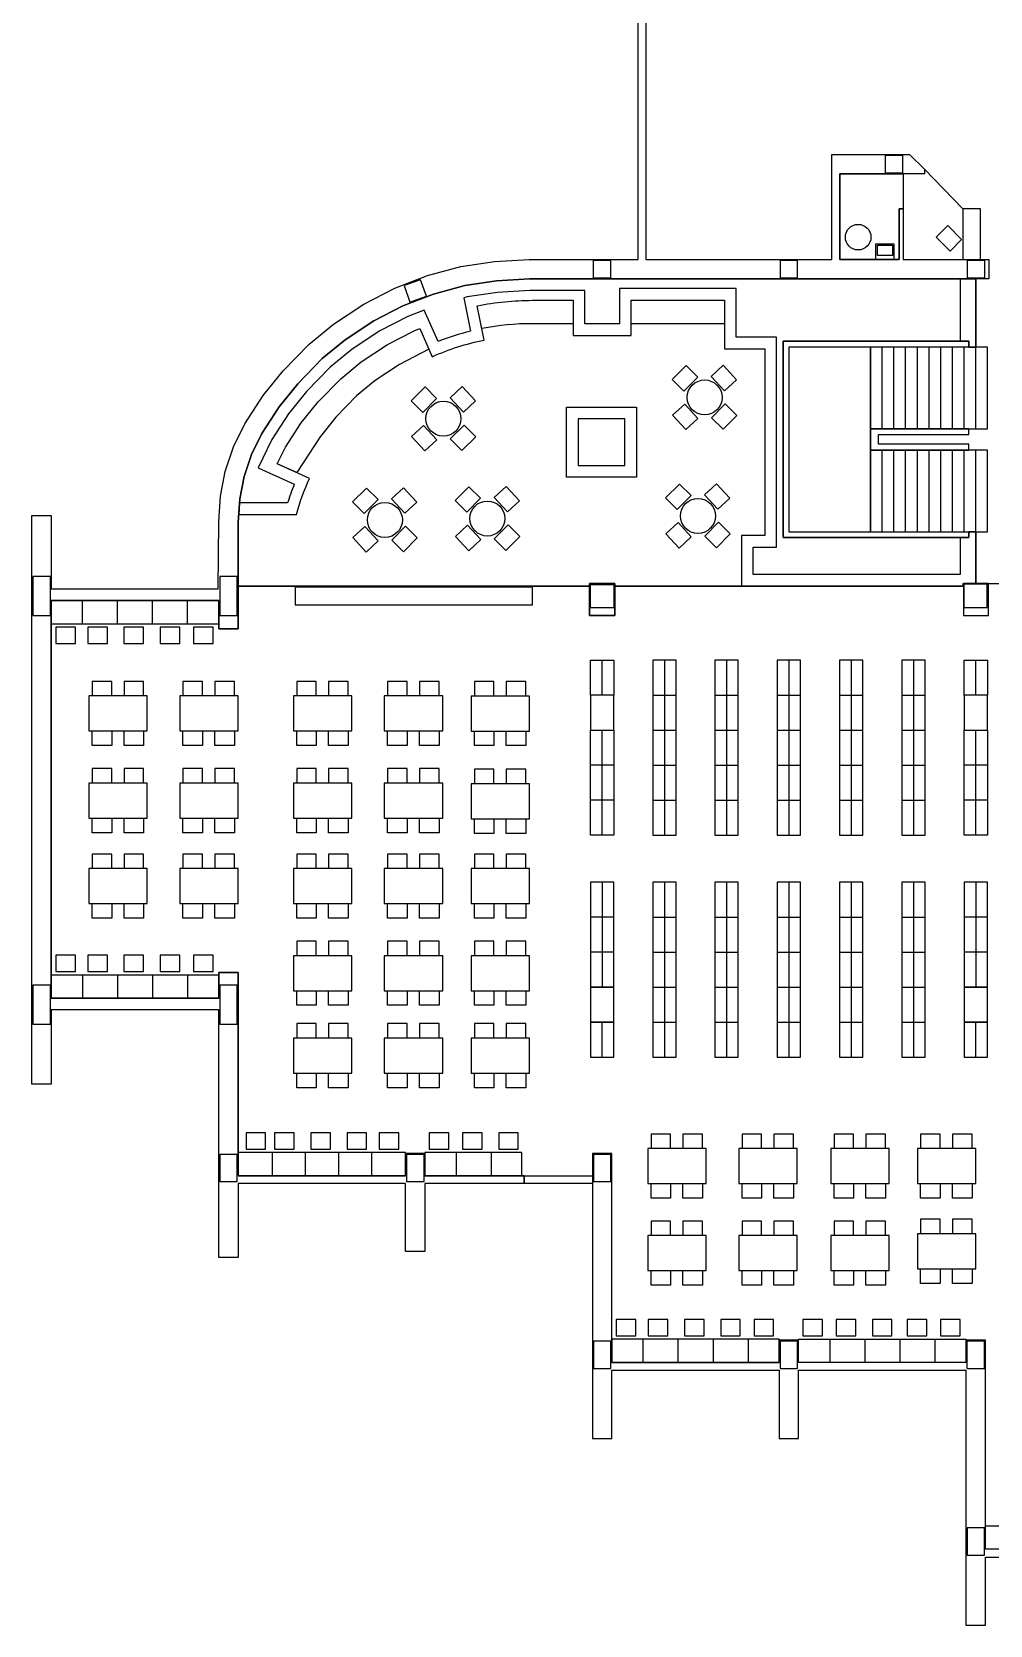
# Model space of a CAD drawing. Header units: centimetres. Extents: x 436 to 7222, y 856 to 7917.
# Drawn here: x 436 to 2898, y 856 to 4951 of the extents above; entities that cross this region are included whole.
import ezdxf

# ---------------------------------------------------------------- set-up
doc = ezdxf.new("R2010")
doc.units = ezdxf.units.CM
doc.header["$MEASUREMENT"] = 0
for name, color, linetype in [('Chair', 142, 'Continuous'), ('Entrance', 2, 'Continuous'), ('Furniture', 2, 'Continuous'), ('Library', 1, 'Continuous'), ('Meeting rooms', 1, 'Continuous'), ('Offices', 1, 'Continuous'), ('Stairs', 2, 'Continuous'), ('Toilets', 40, 'Continuous'), ('Walls', 6, 'Continuous')]:
    doc.layers.add(name, color=color, linetype=linetype)

msp = doc.modelspace()

# ---------------------------------------------------------------- linework, layer by layer
at = {"layer": 'Chair'}
for points in [[(2759.7, 4423.2), (2795.3, 4387.6), (2825.1, 4417.5), (2789.5, 4453.1)], [(2117.3, 4092.9), (2081.6, 4057.3), (2111.5, 4027.4), (2147.1, 4063.1)], [(2246.9, 4056.8), (2212.6, 4093.8), (2181.7, 4065.1), (2215.9, 4028.2)], [(1446.4, 4038.2), (1410.8, 4002.6), (1440.6, 3972.7), (1476.2, 4008.4)], [(1576, 4002.1), (1541.7, 4039.1), (1510.8, 4010.4), (1545, 3973.5)], [(2082.6, 3965.3), (2116.8, 3928.4), (2147.7, 3957.1), (2113.5, 3994)], [(2212.2, 3929.3), (2247.8, 3964.9), (2217.9, 3994.7), (2182.3, 3959.1)], [(1411.7, 3910.6), (1445.9, 3873.7), (1476.8, 3902.4), (1442.6, 3939.3)], [(1541.3, 3874.6), (1576.9, 3910.2), (1547.1, 3940), (1511.4, 3904.4)], [(1295.8, 3778.3), (1260.2, 3742.7), (1290, 3712.9), (1325.6, 3748.5)], [(1425.4, 3742.3), (1391.1, 3779.2), (1360.2, 3750.6), (1394.4, 3713.6)], [(1559.3, 3781.8), (1523.7, 3746.2), (1553.6, 3716.3), (1589.2, 3751.9)], [(1688.9, 3745.7), (1654.7, 3782.7), (1623.8, 3754), (1658, 3717.1)], [(2100.1, 3788.6), (2064.5, 3753), (2094.4, 3723.2), (2130, 3758.8)], [(2229.7, 3752.6), (2195.5, 3789.5), (2164.6, 3760.8), (2198.8, 3723.9)], [(2065.4, 3661), (2099.7, 3624.1), (2130.6, 3652.8), (2096.4, 3689.7)], [(2195, 3625), (2230.6, 3660.6), (2200.8, 3690.4), (2165.2, 3654.8)], [(1261.1, 3650.8), (1295.3, 3613.8), (1326.2, 3642.5), (1292, 3679.4)], [(1390.7, 3614.7), (1426.3, 3650.3), (1396.4, 3680.2), (1360.8, 3644.6)], [(1524.6, 3654.2), (1558.9, 3617.3), (1589.8, 3645.9), (1555.6, 3682.9)], [(1654.2, 3618.2), (1689.8, 3653.8), (1660, 3683.6), (1624.4, 3648)], [(497.8, 3378.4), (548.2, 3378.4), (548.2, 3420.6), (497.8, 3420.6)], [(580.1, 3378.4), (630.4, 3378.4), (630.4, 3420.6), (580.1, 3420.6)], [(673, 3378.4), (723.4, 3378.4), (723.4, 3420.6), (673, 3420.6)], [(766, 3378.4), (816.3, 3378.4), (816.3, 3420.6), (766, 3420.6)], [(851.8, 3378.4), (902.1, 3378.4), (902.1, 3420.6), (851.8, 3420.6)], [(548.2, 2577.9), (497.8, 2577.9), (497.8, 2535.7), (548.2, 2535.7)], [(630.4, 2577.9), (580.1, 2577.9), (580.1, 2535.7), (630.4, 2535.7)], [(723.4, 2577.9), (673, 2577.9), (673, 2535.7), (723.4, 2535.7)], [(816.3, 2577.9), (766, 2577.9), (766, 2535.7), (816.3, 2535.7)], [(902.1, 2577.9), (851.8, 2577.9), (851.8, 2535.7), (902.1, 2535.7)], [(1036.8, 2121.2), (986.5, 2121.2), (986.5, 2079.1), (1036.8, 2079.1)], [(1110.4, 2121.2), (1060.1, 2121.2), (1060.1, 2079.1), (1110.4, 2079.1)], [(1203.4, 2121.2), (1153, 2121.2), (1153, 2079.1), (1203.4, 2079.1)], [(1296.3, 2121.2), (1246, 2121.2), (1246, 2079.1), (1296.3, 2079.1)], [(1379.3, 2121.2), (1328.9, 2121.2), (1328.9, 2079.1), (1379.3, 2079.1)], [(1507.3, 2121.2), (1456.9, 2121.2), (1456.9, 2079.1), (1507.3, 2079.1)], [(1593.1, 2121.2), (1542.7, 2121.2), (1542.7, 2079.1), (1593.1, 2079.1)], [(1686, 2121.2), (1635.7, 2121.2), (1635.7, 2079.1), (1686, 2079.1)], [(1988.2, 1641.2), (1937.8, 1641.2), (1937.8, 1599.1), (1988.2, 1599.1)], [(2070.4, 1641.2), (2020.1, 1641.2), (2020.1, 1599.1), (2070.4, 1599.1)], [(2163.4, 1641.2), (2113, 1641.2), (2113, 1599.1), (2163.4, 1599.1)], [(2256.3, 1641.2), (2206, 1641.2), (2206, 1599.1), (2256.3, 1599.1)], [(2342.1, 1641.2), (2291.8, 1641.2), (2291.8, 1599.1), (2342.1, 1599.1)], [(2467.3, 1641.2), (2416.9, 1641.2), (2416.9, 1599.1), (2467.3, 1599.1)], [(2553.1, 1641.2), (2502.7, 1641.2), (2502.7, 1599.1), (2553.1, 1599.1)], [(2646, 1641.2), (2595.7, 1641.2), (2595.7, 1599.1), (2646, 1599.1)], [(2735.4, 1641.2), (2685.1, 1641.2), (2685.1, 1599.1), (2735.4, 1599.1)], [(2821.2, 1641.2), (2770.9, 1641.2), (2770.9, 1599.1), (2821.2, 1599.1)]]:
    msp.add_lwpolyline(points, close=True, dxfattribs=at)
for points in [[(641.5, 3243.9), (641.5, 3281.4), (591.1, 3281.4), (591.1, 3243.9)], [(723.5, 3243.9), (723.5, 3281.4), (673.1, 3281.4), (673.1, 3243.9)], [(874.9, 3243.9), (874.9, 3281.4), (824.5, 3281.4), (824.5, 3243.9)], [(956.8, 3243.9), (956.8, 3281.4), (906.5, 3281.4), (906.5, 3243.9)], [(1167, 3243.9), (1167, 3281.4), (1116.7, 3281.4), (1116.7, 3243.9)], [(1249, 3243.9), (1249, 3281.4), (1198.6, 3281.4), (1198.6, 3243.9)], [(1400.4, 3243.9), (1400.4, 3281.4), (1350, 3281.4), (1350, 3243.9)], [(1482.4, 3243.9), (1482.4, 3281.4), (1432, 3281.4), (1432, 3243.9)], [(1623.6, 3243.8), (1623.6, 3281.3), (1573.3, 3281.3), (1573.3, 3243.8)], [(1705.6, 3243.8), (1705.6, 3281.3), (1655.2, 3281.3), (1655.2, 3243.8)], [(641.5, 3153.9), (641.5, 3116.4), (591.1, 3116.4), (591.1, 3153.9)], [(723.5, 3153.9), (723.5, 3116.4), (673.1, 3116.4), (673.1, 3153.9)], [(874.9, 3153.9), (874.9, 3116.4), (824.5, 3116.4), (824.5, 3153.9)], [(956.8, 3153.9), (956.8, 3116.4), (906.5, 3116.4), (906.5, 3153.9)], [(1167, 3153.9), (1167, 3116.4), (1116.7, 3116.4), (1116.7, 3153.9)], [(1249, 3153.9), (1249, 3116.4), (1198.6, 3116.4), (1198.6, 3153.9)], [(1400.4, 3153.9), (1400.4, 3116.4), (1350, 3116.4), (1350, 3153.9)], [(1482.4, 3153.9), (1482.4, 3116.4), (1432, 3116.4), (1432, 3153.9)], [(1623.6, 3153.8), (1623.6, 3116.3), (1573.3, 3116.3), (1573.3, 3153.8)], [(1705.6, 3153.8), (1705.6, 3116.3), (1655.2, 3116.3), (1655.2, 3153.8)], [(641.5, 3020), (641.5, 3057.5), (591.1, 3057.5), (591.1, 3020)], [(723.5, 3020), (723.5, 3057.5), (673.1, 3057.5), (673.1, 3020)], [(874.9, 3020), (874.9, 3057.5), (824.5, 3057.5), (824.5, 3020)], [(956.8, 3020), (956.8, 3057.5), (906.5, 3057.5), (906.5, 3020)], [(1167, 3020), (1167, 3057.5), (1116.7, 3057.5), (1116.7, 3020)], [(1249, 3020), (1249, 3057.5), (1198.6, 3057.5), (1198.6, 3020)], [(1400.4, 3020), (1400.4, 3057.5), (1350, 3057.5), (1350, 3020)], [(1482.4, 3020), (1482.4, 3057.5), (1432, 3057.5), (1432, 3020)], [(1623.6, 3018.3), (1623.6, 3055.8), (1573.3, 3055.8), (1573.3, 3018.3)], [(1705.6, 3018.3), (1705.6, 3055.8), (1655.2, 3055.8), (1655.2, 3018.3)], [(641.5, 2930), (641.5, 2892.5), (591.1, 2892.5), (591.1, 2930)], [(723.5, 2930), (723.5, 2892.5), (673.1, 2892.5), (673.1, 2930)], [(874.9, 2930), (874.9, 2892.5), (824.5, 2892.5), (824.5, 2930)], [(956.8, 2930), (956.8, 2892.5), (906.5, 2892.5), (906.5, 2930)], [(1167, 2930), (1167, 2892.5), (1116.7, 2892.5), (1116.7, 2930)], [(1249, 2930), (1249, 2892.5), (1198.6, 2892.5), (1198.6, 2930)], [(1400.4, 2930), (1400.4, 2892.5), (1350, 2892.5), (1350, 2930)], [(1482.4, 2930), (1482.4, 2892.5), (1432, 2892.5), (1432, 2930)], [(1623.6, 2928.3), (1623.6, 2890.8), (1573.3, 2890.8), (1573.3, 2928.3)], [(1705.6, 2928.3), (1705.6, 2890.8), (1655.2, 2890.8), (1655.2, 2928.3)], [(641.5, 2800.1), (641.5, 2837.6), (591.1, 2837.6), (591.1, 2800.1)], [(723.5, 2800.1), (723.5, 2837.6), (673.1, 2837.6), (673.1, 2800.1)], [(874.9, 2800.1), (874.9, 2837.6), (824.5, 2837.6), (824.5, 2800.1)], [(956.8, 2800.1), (956.8, 2837.6), (906.5, 2837.6), (906.5, 2800.1)], [(1167, 2800.1), (1167, 2837.6), (1116.7, 2837.6), (1116.7, 2800.1)], [(1249, 2800.1), (1249, 2837.6), (1198.6, 2837.6), (1198.6, 2800.1)], [(1400.4, 2800.1), (1400.4, 2837.6), (1350, 2837.6), (1350, 2800.1)], [(1482.4, 2800.1), (1482.4, 2837.6), (1432, 2837.6), (1432, 2800.1)], [(1623.6, 2800.1), (1623.6, 2837.6), (1573.3, 2837.6), (1573.3, 2800.1)], [(1705.6, 2800.1), (1705.6, 2837.6), (1655.2, 2837.6), (1655.2, 2800.1)], [(641.5, 2710.1), (641.5, 2672.6), (591.1, 2672.6), (591.1, 2710.1)], [(723.5, 2710.1), (723.5, 2672.6), (673.1, 2672.6), (673.1, 2710.1)], [(874.9, 2710.1), (874.9, 2672.6), (824.5, 2672.6), (824.5, 2710.1)], [(956.8, 2710.1), (956.8, 2672.6), (906.5, 2672.6), (906.5, 2710.1)], [(1167, 2710.1), (1167, 2672.6), (1116.7, 2672.6), (1116.7, 2710.1)], [(1249, 2710.1), (1249, 2672.6), (1198.6, 2672.6), (1198.6, 2710.1)], [(1400.4, 2710.1), (1400.4, 2672.6), (1350, 2672.6), (1350, 2710.1)], [(1482.4, 2710.1), (1482.4, 2672.6), (1432, 2672.6), (1432, 2710.1)], [(1623.6, 2710.1), (1623.6, 2672.6), (1573.3, 2672.6), (1573.3, 2710.1)], [(1705.6, 2710.1), (1705.6, 2672.6), (1655.2, 2672.6), (1655.2, 2710.1)], [(1167, 2576.3), (1167, 2613.8), (1116.7, 2613.8), (1116.7, 2576.3)], [(1249, 2576.3), (1249, 2613.8), (1198.6, 2613.8), (1198.6, 2576.3)], [(1400.4, 2576.3), (1400.4, 2613.8), (1350, 2613.8), (1350, 2576.3)], [(1482.4, 2576.3), (1482.4, 2613.8), (1432, 2613.8), (1432, 2576.3)], [(1623.6, 2576.3), (1623.6, 2613.8), (1573.3, 2613.8), (1573.3, 2576.3)], [(1705.6, 2576.3), (1705.6, 2613.8), (1655.2, 2613.8), (1655.2, 2576.3)], [(1167, 2486.3), (1167, 2448.8), (1116.7, 2448.8), (1116.7, 2486.3)], [(1249, 2486.3), (1249, 2448.8), (1198.6, 2448.8), (1198.6, 2486.3)], [(1400.4, 2486.3), (1400.4, 2448.8), (1350, 2448.8), (1350, 2486.3)], [(1482.4, 2486.3), (1482.4, 2448.8), (1432, 2448.8), (1432, 2486.3)], [(1623.6, 2486.3), (1623.6, 2448.8), (1573.3, 2448.8), (1573.3, 2486.3)], [(1705.6, 2486.3), (1705.6, 2448.8), (1655.2, 2448.8), (1655.2, 2486.3)], [(1167, 2364.6), (1167, 2402.1), (1116.7, 2402.1), (1116.7, 2364.6)], [(1249, 2364.6), (1249, 2402.1), (1198.6, 2402.1), (1198.6, 2364.6)], [(1400.4, 2364.6), (1400.4, 2402.1), (1350, 2402.1), (1350, 2364.6)], [(1482.4, 2364.6), (1482.4, 2402.1), (1432, 2402.1), (1432, 2364.6)], [(1623.6, 2364.6), (1623.6, 2402.1), (1573.3, 2402.1), (1573.3, 2364.6)], [(1705.6, 2364.6), (1705.6, 2402.1), (1655.2, 2402.1), (1655.2, 2364.6)], [(1167, 2274.6), (1167, 2237.1), (1116.7, 2237.1), (1116.7, 2274.6)], [(1249, 2274.6), (1249, 2237.1), (1198.6, 2237.1), (1198.6, 2274.6)], [(1400.4, 2274.6), (1400.4, 2237.1), (1350, 2237.1), (1350, 2274.6)], [(1482.4, 2274.6), (1482.4, 2237.1), (1432, 2237.1), (1432, 2274.6)], [(1623.6, 2274.6), (1623.6, 2237.1), (1573.3, 2237.1), (1573.3, 2274.6)], [(1705.6, 2274.6), (1705.6, 2237.1), (1655.2, 2237.1), (1655.2, 2274.6)], [(2077.4, 2080.4), (2077.4, 2117.9), (2027.1, 2117.9), (2027.1, 2080.4)], [(2159.4, 2080.4), (2159.4, 2117.9), (2109.1, 2117.9), (2109.1, 2080.4)], [(2311.3, 2080.4), (2311.3, 2117.9), (2260.9, 2117.9), (2260.9, 2080.4)], [(2393.2, 2080.4), (2393.2, 2117.9), (2342.9, 2117.9), (2342.9, 2080.4)], [(2547.7, 2080.4), (2547.7, 2117.9), (2497.3, 2117.9), (2497.3, 2080.4)], [(2629.6, 2080.4), (2629.6, 2117.9), (2579.3, 2117.9), (2579.3, 2080.4)], [(2769.9, 2080.4), (2769.9, 2117.9), (2719.5, 2117.9), (2719.5, 2080.4)], [(2851.8, 2080.4), (2851.8, 2117.9), (2801.5, 2117.9), (2801.5, 2080.4)], [(2077.4, 1990.4), (2077.4, 1952.9), (2027.1, 1952.9), (2027.1, 1990.4)], [(2159.4, 1990.4), (2159.4, 1952.9), (2109.1, 1952.9), (2109.1, 1990.4)], [(2311.3, 1990.4), (2311.3, 1952.9), (2260.9, 1952.9), (2260.9, 1990.4)], [(2393.2, 1990.4), (2393.2, 1952.9), (2342.9, 1952.9), (2342.9, 1990.4)], [(2547.7, 1990.4), (2547.7, 1952.9), (2497.3, 1952.9), (2497.3, 1990.4)], [(2629.6, 1990.4), (2629.6, 1952.9), (2579.3, 1952.9), (2579.3, 1990.4)], [(2769.9, 1990.4), (2769.9, 1952.9), (2719.5, 1952.9), (2719.5, 1990.4)], [(2851.8, 1990.4), (2851.8, 1952.9), (2801.5, 1952.9), (2801.5, 1990.4)], [(2077.4, 1856.8), (2077.4, 1894.3), (2027.1, 1894.3), (2027.1, 1856.8)], [(2159.4, 1856.8), (2159.4, 1894.3), (2109.1, 1894.3), (2109.1, 1856.8)], [(2311.3, 1856.8), (2311.3, 1894.3), (2260.9, 1894.3), (2260.9, 1856.8)], [(2393.2, 1856.8), (2393.2, 1894.3), (2342.9, 1894.3), (2342.9, 1856.8)], [(2547.7, 1856.8), (2547.7, 1894.3), (2497.3, 1894.3), (2497.3, 1856.8)], [(2629.6, 1856.8), (2629.6, 1894.3), (2579.3, 1894.3), (2579.3, 1856.8)], [(2769.9, 1861.5), (2769.9, 1899), (2719.5, 1899), (2719.5, 1861.5)], [(2851.8, 1861.5), (2851.8, 1899), (2801.5, 1899), (2801.5, 1861.5)], [(2077.4, 1766.8), (2077.4, 1729.3), (2027.1, 1729.3), (2027.1, 1766.8)], [(2159.4, 1766.8), (2159.4, 1729.3), (2109.1, 1729.3), (2109.1, 1766.8)], [(2311.3, 1766.8), (2311.3, 1729.3), (2260.9, 1729.3), (2260.9, 1766.8)], [(2393.2, 1766.8), (2393.2, 1729.3), (2342.9, 1729.3), (2342.9, 1766.8)], [(2547.7, 1766.8), (2547.7, 1729.3), (2497.3, 1729.3), (2497.3, 1766.8)], [(2629.6, 1766.8), (2629.6, 1729.3), (2579.3, 1729.3), (2579.3, 1766.8)], [(2769.9, 1771.5), (2769.9, 1734), (2719.5, 1734), (2719.5, 1771.5)], [(2851.8, 1771.5), (2851.8, 1734), (2801.5, 1734), (2801.5, 1771.5)]]:
    msp.add_lwpolyline(points, dxfattribs=at)
at = {"layer": 'Entrance'}
msp.add_lwpolyline([(1701, 2010.7), (1876.3, 2010.7), (1876.3, 1990.7), (1701, 1990.7)], close=True, dxfattribs=at)
at = {"layer": 'Furniture'}
for p, q in [((566.3, 3429), (566.3, 3489)), ((656.3, 3429), (656.3, 3489)), ((746.3, 3429), (746.3, 3489)), ((836.3, 3429), (836.3, 3489)), ((1901.3, 3245.7), (1901.3, 3335.7)), ((2061.3, 3335.7), (2061.3, 2885.7)), ((2221.3, 3335.7), (2221.3, 2885.7)), ((2381.3, 3335.7), (2381.3, 2885.7)), ((2541.3, 3335.7), (2541.3, 2885.7)), ((2701.3, 3335.7), (2701.3, 2885.7)), ((2861.3, 3245.7), (2861.3, 3335.7)), ((2031.3, 3245.7), (2091.3, 3245.7)), ((2191.3, 3245.7), (2251.3, 3245.7)), ((2351.3, 3245.7), (2411.3, 3245.7)), ((2511.3, 3245.7), (2571.3, 3245.7)), ((2671.3, 3245.7), (2731.3, 3245.7)), ((1901.3, 2885.7), (1901.3, 3155.7)), ((2031.3, 3155.7), (2091.3, 3155.7)), ((2191.3, 3155.7), (2251.3, 3155.7)), ((2351.3, 3155.7), (2411.3, 3155.7)), ((2511.3, 3155.7), (2571.3, 3155.7)), ((2671.3, 3155.7), (2731.3, 3155.7)), ((2861.3, 2885.7), (2861.3, 3155.7)), ((1931.3, 3065.7), (1871.3, 3065.7)), ((2031.3, 3065.7), (2091.3, 3065.7)), ((2191.3, 3065.7), (2251.3, 3065.7)), ((2351.3, 3065.7), (2411.3, 3065.7)), ((2511.3, 3065.7), (2571.3, 3065.7)), ((2671.3, 3065.7), (2731.3, 3065.7)), ((2891.3, 3065.7), (2831.3, 3065.7)), ((1931.3, 2975.7), (1871.3, 2975.7)), ((2031.3, 2975.7), (2091.3, 2975.7)), ((2191.3, 2975.7), (2251.3, 2975.7)), ((2351.3, 2975.7), (2411.3, 2975.7)), ((2511.3, 2975.7), (2571.3, 2975.7)), ((2671.3, 2975.7), (2731.3, 2975.7)), ((2891.3, 2975.7), (2831.3, 2975.7)), ((1901.3, 2765.7), (1901.3, 2495.7)), ((2061.3, 2765.7), (2061.3, 2315.7)), ((2221.3, 2765.7), (2221.3, 2315.7)), ((2381.3, 2765.7), (2381.3, 2315.7)), ((2541.3, 2765.7), (2541.3, 2315.7)), ((2701.3, 2765.7), (2701.3, 2315.7)), ((2861.3, 2765.7), (2861.3, 2495.7)), ((1931.3, 2675.7), (1871.3, 2675.7)), ((2031.3, 2675.7), (2091.3, 2675.7)), ((2191.3, 2675.7), (2251.3, 2675.7)), ((2351.3, 2675.7), (2411.3, 2675.7)), ((2511.3, 2675.7), (2571.3, 2675.7)), ((2671.3, 2675.7), (2731.3, 2675.7)), ((2891.3, 2675.7), (2831.3, 2675.7)), ((1931.3, 2585.7), (1871.3, 2585.7)), ((2031.3, 2585.7), (2091.3, 2585.7)), ((2191.3, 2585.7), (2251.3, 2585.7)), ((2351.3, 2585.7), (2411.3, 2585.7)), ((2511.3, 2585.7), (2571.3, 2585.7)), ((2671.3, 2585.7), (2731.3, 2585.7)), ((2891.3, 2585.7), (2831.3, 2585.7)), ((566.3, 2527.3), (566.3, 2467.3)), ((656.3, 2527.3), (656.3, 2467.3)), ((746.3, 2527.3), (746.3, 2467.3)), ((836.3, 2527.3), (836.3, 2467.3)), ((2031.3, 2495.7), (2091.3, 2495.7)), ((2191.3, 2495.7), (2251.3, 2495.7)), ((2351.3, 2495.7), (2411.3, 2495.7)), ((2511.3, 2495.7), (2571.3, 2495.7)), ((2671.3, 2495.7), (2731.3, 2495.7)), ((1901.3, 2315.7), (1901.3, 2405.7)), ((2031.3, 2405.7), (2091.3, 2405.7)), ((2191.3, 2405.7), (2251.3, 2405.7)), ((2351.3, 2405.7), (2411.3, 2405.7)), ((2511.3, 2405.7), (2571.3, 2405.7)), ((2671.3, 2405.7), (2731.3, 2405.7)), ((2861.3, 2315.7), (2861.3, 2405.7)), ((1053.8, 2070.7), (1053.8, 2010.7)), ((1138.8, 2070.7), (1138.8, 2010.7)), ((1223.8, 2070.7), (1223.8, 2010.7)), ((1308.8, 2070.7), (1308.8, 2010.7)), ((1526.3, 2070.7), (1526.3, 2010.7)), ((1616.3, 2070.7), (1616.3, 2010.7)), ((2006.3, 1590.7), (2006.3, 1530.7)), ((2096.3, 1590.7), (2096.3, 1530.7)), ((2186.3, 1590.7), (2186.3, 1530.7)), ((2276.3, 1590.7), (2276.3, 1530.7)), ((2486.3, 1590.7), (2486.3, 1530.7)), ((2576.3, 1590.7), (2576.3, 1530.7)), ((2666.3, 1590.7), (2666.3, 1530.7)), ((2756.3, 1590.7), (2756.3, 1530.7))]:
    msp.add_line(p, q, dxfattribs=at)
for points in [[(2828.6, 4365.8), (2873.6, 4365.8), (2873.6, 4495.8), (2828.6, 4495.8)], [(2216.1, 4200.8), (1976.1, 4200.8), (1976.1, 4260.8), (2216.1, 4260.8)], [(1217, 3960.1), (1176.7, 3910.3), (1116.7, 3818), (1066.9, 3840.7), (1087.9, 3883.8), (1128.1, 3945.7), (1172.1, 4000), (1229.9, 4059.4), (1282.7, 4102.8), (1350.4, 4147.5), (1418.3, 4182.8), (1432.7, 4188.3), (1456.5, 4135.1), (1380.8, 4095.7), (1318.4, 4054.4), (1270.6, 4015.2)], [(1989.9, 3806), (1809.9, 3806), (1809.9, 3986), (1989.9, 3986)], [(1839.9, 3956), (1839.9, 3836), (1959.9, 3836), (1959.9, 3956)], [(1113.2, 3478.3), (1722.7, 3478.3), (1722.7, 3523.3), (1113.2, 3523.3)], [(486.3, 3429), (916.3, 3429), (916.3, 3489), (486.3, 3489)], [(1871.3, 3335.7), (1931.3, 3335.7), (1931.3, 3245.7), (1871.3, 3245.7)], [(2031.3, 2885.7), (2091.3, 2885.7), (2091.3, 3335.7), (2031.3, 3335.7)], [(2191.3, 2885.7), (2251.3, 2885.7), (2251.3, 3335.7), (2191.3, 3335.7)], [(2351.3, 2885.7), (2411.3, 2885.7), (2411.3, 3335.7), (2351.3, 3335.7)], [(2511.3, 2885.7), (2571.3, 2885.7), (2571.3, 3335.7), (2511.3, 3335.7)], [(2671.3, 2885.7), (2731.3, 2885.7), (2731.3, 3335.7), (2671.3, 3335.7)], [(2831.3, 3335.7), (2891.3, 3335.7), (2891.3, 3245.7), (2831.3, 3245.7)], [(582.9, 3153.9), (732.9, 3153.9), (732.9, 3243.9), (582.9, 3243.9)], [(816.3, 3153.9), (966.3, 3153.9), (966.3, 3243.9), (816.3, 3243.9)], [(1108.5, 3153.9), (1258.5, 3153.9), (1258.5, 3243.9), (1108.5, 3243.9)], [(1341.8, 3153.9), (1491.8, 3153.9), (1491.8, 3243.9), (1341.8, 3243.9)], [(1565.1, 3153.8), (1715.1, 3153.8), (1715.1, 3243.8), (1565.1, 3243.8)], [(1871.3, 3155.7), (1931.3, 3155.7), (1931.3, 2885.7), (1871.3, 2885.7)], [(2831.3, 3155.7), (2891.3, 3155.7), (2891.3, 2885.7), (2831.3, 2885.7)], [(582.9, 2930), (732.9, 2930), (732.9, 3020), (582.9, 3020)], [(816.3, 2930), (966.3, 2930), (966.3, 3020), (816.3, 3020)], [(1108.5, 2930), (1258.5, 2930), (1258.5, 3020), (1108.5, 3020)], [(1341.8, 2930), (1491.8, 2930), (1491.8, 3020), (1341.8, 3020)], [(1565.1, 2928.3), (1715.1, 2928.3), (1715.1, 3018.3), (1565.1, 3018.3)], [(582.9, 2710.1), (732.9, 2710.1), (732.9, 2800.1), (582.9, 2800.1)], [(816.3, 2710.1), (966.3, 2710.1), (966.3, 2800.1), (816.3, 2800.1)], [(1108.5, 2710.1), (1258.5, 2710.1), (1258.5, 2800.1), (1108.5, 2800.1)], [(1341.8, 2710.1), (1491.8, 2710.1), (1491.8, 2800.1), (1341.8, 2800.1)], [(1565.1, 2710.1), (1715.1, 2710.1), (1715.1, 2800.1), (1565.1, 2800.1)], [(1871.3, 2495.7), (1931.3, 2495.7), (1931.3, 2765.7), (1871.3, 2765.7)], [(2031.3, 2315.7), (2091.3, 2315.7), (2091.3, 2765.7), (2031.3, 2765.7)], [(2191.3, 2315.7), (2251.3, 2315.7), (2251.3, 2765.7), (2191.3, 2765.7)], [(2351.3, 2315.7), (2411.3, 2315.7), (2411.3, 2765.7), (2351.3, 2765.7)], [(2511.3, 2315.7), (2571.3, 2315.7), (2571.3, 2765.7), (2511.3, 2765.7)], [(2671.3, 2315.7), (2731.3, 2315.7), (2731.3, 2765.7), (2671.3, 2765.7)], [(2831.3, 2495.7), (2891.3, 2495.7), (2891.3, 2765.7), (2831.3, 2765.7)], [(1108.5, 2486.3), (1258.5, 2486.3), (1258.5, 2576.3), (1108.5, 2576.3)], [(1341.8, 2486.3), (1491.8, 2486.3), (1491.8, 2576.3), (1341.8, 2576.3)], [(1565.1, 2486.3), (1715.1, 2486.3), (1715.1, 2576.3), (1565.1, 2576.3)], [(486.3, 2527.3), (916.3, 2527.3), (916.3, 2467.3), (486.3, 2467.3)], [(1871.3, 2315.7), (1931.3, 2315.7), (1931.3, 2405.7), (1871.3, 2405.7)], [(2831.3, 2315.7), (2891.3, 2315.7), (2891.3, 2405.7), (2831.3, 2405.7)], [(1108.5, 2274.6), (1258.5, 2274.6), (1258.5, 2364.6), (1108.5, 2364.6)], [(1341.8, 2274.6), (1491.8, 2274.6), (1491.8, 2364.6), (1341.8, 2364.6)], [(1565.1, 2274.6), (1715.1, 2274.6), (1715.1, 2364.6), (1565.1, 2364.6)], [(966.3, 2010.7), (1396.3, 2010.7), (1396.3, 2070.7), (966.3, 2070.7)], [(1446.3, 2010.7), (1695.3, 2010.7), (1695.3, 2070.7), (1446.3, 2070.7)], [(2018.9, 1990.4), (2168.9, 1990.4), (2168.9, 2080.4), (2018.9, 2080.4)], [(2252.7, 1990.4), (2402.7, 1990.4), (2402.7, 2080.4), (2252.7, 2080.4)], [(2489.1, 1990.4), (2639.1, 1990.4), (2639.1, 2080.4), (2489.1, 2080.4)], [(2711.3, 1990.4), (2861.3, 1990.4), (2861.3, 2080.4), (2711.3, 2080.4)], [(2018.9, 1766.8), (2168.9, 1766.8), (2168.9, 1856.8), (2018.9, 1856.8)], [(2252.7, 1766.8), (2402.7, 1766.8), (2402.7, 1856.8), (2252.7, 1856.8)], [(2489.1, 1766.8), (2639.1, 1766.8), (2639.1, 1856.8), (2489.1, 1856.8)], [(2711.3, 1771.5), (2861.3, 1771.5), (2861.3, 1861.5), (2711.3, 1861.5)], [(1926.3, 1530.7), (2356.3, 1530.7), (2356.3, 1590.7), (1926.3, 1590.7)], [(2406.3, 1590.7), (2836.3, 1590.7), (2836.3, 1530.7), (2406.3, 1530.7)], [(2886.3, 1110.7), (3316.3, 1110.7), (3316.3, 1050.7), (2886.3, 1050.7)]]:
    msp.add_lwpolyline(points, close=True, dxfattribs=at)
msp.add_lwpolyline([(2861.3, 4155.8), (2861.3, 4315.8), (2821.3, 4315.8), (2821.3, 4155.8), (2843.3, 4155.8), (2843.3, 4140.8), (2861.3, 4140.8), (2861.3, 4318.3)], dxfattribs=at)
msp.add_lwpolyline([(1444.4, 4235.6), (1401.9, 4219.4), (1330.1, 4182), (1258.9, 4135), (1202.8, 4088.9), (1142.1, 4026.6), (1095.7, 3969.2), (1053.1, 3903.5), (1017.4, 3830.4), (1110.5, 3787.9, 0.019199), (1093.4, 3740.2), (969.6, 3740.2), (967.7, 3710.2), (1115.8, 3710.2, -0.039276), (1149.6, 3803), (1066.9, 3840.7), (1087.9, 3883.8), (1128.1, 3945.7), (1172.1, 4000), (1229.9, 4059.4), (1282.7, 4102.8), (1350.4, 4147.5), (1418.3, 4182.8), (1432.7, 4188.3), (1465.1, 4116, -0.055755), (1598.4, 4158.6), (1580.7, 4246.8, -0.049518), (1722.2, 4260.8), (1826.6, 4260.8), (1826.6, 4170.8), (1976.1, 4170.8), (1976.1, 4260.8), (2216.1, 4260.8), (2216.1, 4136.4), (2319.7, 4136.4), (2319.7, 3656.4), (2259.7, 3656.4), (2259.7, 3526.3), (2828.9, 3526.3), (2828.8, 3533.3), (2829.5, 3533.3), (2861.3, 3533.3), (2861.3, 3665.8), (2843.3, 3665.8), (2843.3, 3650.8), (2821.3, 3650.8), (2821.3, 3556.3), (2289.7, 3556.3), (2289.7, 3626.4), (2349.7, 3626.4), (2349.7, 4166.4), (2246.1, 4166.4), (2246.1, 4290.8), (1946.1, 4290.8), (1946.1, 4200.8), (1856.6, 4200.8), (1856.6, 4285.8), (1716, 4285.8), (1632.9, 4281.3), (1555.1, 4269.5), (1546, 4267), (1563.2, 4181.4, 0.032955), (1480.5, 4155), (1444.4, 4235.6)], format="xyb", dxfattribs=at)
msp.add_lwpolyline([(1826.6, 4200.8), (1722.2, 4200.8, 0.049518), (1592.5, 4188), (1580.7, 4246.8, -0.049518), (1722.2, 4260.8), (1826.6, 4260.8)], format="xyb", close=True, dxfattribs=at)
for centre in [(2164.7, 4011.1), (1493.8, 3956.4), (1343.2, 3696.5), (1606.8, 3700), (2147.6, 3706.8)]:
    msp.add_circle(centre, 45, dxfattribs=at)
at = {"layer": 'Library'}
for points in [[(1876.3, 1990.7), (1701, 1990.7), (1701, 2010.7), (1446.3, 2010.7), (1446.3, 2068.2), (1396.3, 2068.2), (1396.3, 2010.7), (966.3, 2010.7), (966.3, 2533.4), (916.3, 2533.4), (916.3, 2467.3), (486.3, 2467.3), (486.3, 3489), (916.3, 3489), (916.3, 3416.6), (966.3, 3416.6), (966.3, 3526.3), (1868.8, 3526.3), (1868.8, 3450.8), (1933.8, 3450.8), (1933.8, 3526.3), (2829.5, 3526.3), (2829.5, 3450.8), (2893.8, 3450.8), (2893.8, 3533.3), (3788.9, 3533.3)], [(3316.3, 1050.7), (2886.3, 1050.7), (2886.3, 1588.2), (2836.3, 1588.2), (2836.3, 1530.7), (2406.3, 1530.7), (2406.3, 1588.2), (2356.3, 1588.2), (2356.3, 1530.7), (1926.3, 1530.7), (1926.3, 2068.2), (1876.3, 2068.2), (1876.3, 1990.7)]]:
    msp.add_lwpolyline(points, dxfattribs=at)
at = {"layer": 'Meeting rooms'}
msp.add_lwpolyline([(2366.3, 3650.8), (2843.3, 3650.8), (2843.3, 3665.8), (2861.3, 3665.8), (2861.3, 3533.3), (2829.5, 3533.3), (2829.5, 3526.3), (1933.8, 3526.3), (1933.8, 3533.3), (1868.8, 3533.3), (1868.8, 3526.3), (966.3, 3526.3), (966.3, 3689.7), (970.3, 3750.6), (981.7, 3808.3), (1000.8, 3864.9), (1026.9, 3918.3), (1071.4, 3986.9), (1119.7, 4046.5), (1182.4, 4111), (1241.1, 4159.2), (1314.8, 4207.9), (1389.6, 4246.8), (1468.2, 4276.8), (1548.9, 4298.9), (1629.8, 4311.2), (1715.2, 4315.8), (2861.3, 4315.8), (2861.3, 4140.8), (2843.3, 4140.8), (2843.3, 4155.8), (2366.3, 4155.8)], close=True, dxfattribs=at)
at = {"layer": 'Offices'}
msp.add_lwpolyline([(2674.8, 4585.8), (2674.8, 4365.8), (2873.6, 4365.8), (2873.6, 4495.8), (2828.6, 4495.8), (2729.5, 4597.6), (2729.6, 4585.8), (2674.8, 4585.8)], dxfattribs=at)
at = {"layer": 'Stairs'}
for points in [[(2381.3, 3665.8), (2591.3, 3665.8), (2591.3, 4140.8), (2381.3, 4140.8)], [(2591.3, 3930.8), (2891.3, 3930.8), (2891.3, 4140.8), (2591.3, 4140.8)], [(2591.3, 3665.8), (2891.3, 3665.8), (2891.3, 3875.8), (2591.3, 3875.8)]]:
    msp.add_lwpolyline(points, close=True, dxfattribs=at)
for points in [[(2621.3, 3930.8), (2621.3, 4140.8)], [(2651.3, 3930.8), (2651.3, 4140.8)], [(2681.3, 3930.8), (2681.3, 4140.8)], [(2711.3, 3930.8), (2711.3, 4140.8)], [(2741.3, 3930.8), (2741.3, 4140.8)], [(2771.3, 3930.8), (2771.3, 4140.8)], [(2801.3, 3930.8), (2801.3, 4140.8)], [(2831.3, 3930.8), (2831.3, 4140.8)], [(2861.3, 3930.8), (2861.3, 4140.8)], [(2621.3, 3665.8), (2621.3, 3875.8)], [(2651.3, 3665.8), (2651.3, 3875.8)], [(2681.3, 3665.8), (2681.3, 3875.8)], [(2711.3, 3665.8), (2711.3, 3875.8)], [(2741.3, 3665.8), (2741.3, 3875.8)], [(2771.3, 3665.8), (2771.3, 3875.8)], [(2801.3, 3665.8), (2801.3, 3875.8)], [(2831.3, 3665.8), (2831.3, 3875.8)], [(2861.3, 3665.8), (2861.3, 3875.8)]]:
    msp.add_lwpolyline(points, dxfattribs=at)
at = {"layer": 'Toilets'}
msp.add_lwpolyline([(2674.8, 4495.8), (2664.8, 4495.8), (2664.8, 4365.8), (2511.8, 4365.8), (2511.8, 4585.8), (2674.8, 4585.8), (2674.8, 4495.8)], dxfattribs=at)
for points in [[(2605, 4406.2), (2651.3, 4406.2), (2651.3, 4365.8), (2605, 4365.8)], [(2609, 4402.2), (2647.3, 4402.2), (2647.3, 4376), (2609, 4376)]]:
    msp.add_lwpolyline(points, close=True, dxfattribs=at)
msp.add_circle((2559.2, 4423.2), 32.9, dxfattribs=at)
at = {"layer": 'Walls'}
for points in [[(2013.8, 5050.8), (2013.8, 4365.8), (2491.8, 4365.8), (2491.8, 4635.8), (2691.3, 4635.8), (2729.5, 4597.6), (2729.6, 4585.8), (2511.8, 4585.8), (2511.8, 4365.8), (2664.8, 4365.8), (2664.8, 4495.8), (2674.8, 4495.8), (2674.8, 4365.8), (2895.1, 4365.8), (2895.1, 4315.8), (1715.2, 4315.8), (1629.8, 4311.2), (1548.9, 4298.9), (1468.2, 4276.8), (1389.6, 4246.8), (1314.8, 4207.9), (1241.1, 4159.2), (1182.4, 4111), (1119.7, 4046.5), (1071.4, 3986.9), (1026.9, 3918.3), (1000.8, 3864.9), (981.7, 3808.3), (970.3, 3750.6), (966.3, 3689.7), (966.3, 3416.6), (916.3, 3416.6), (916.3, 3489), (486.3, 3489), (486.3, 2467.3), (916.3, 2467.3), (916.3, 2533.4), (966.3, 2533.4), (966.3, 2010.7), (1396.3, 2010.7), (1396.3, 2068.2), (1446.3, 2068.2), (1446.3, 2010.7), (1701, 2010.7), (1701, 1990.7), (1446.3, 1990.7), (1446.3, 1815.7), (1396.3, 1815.7), (1396.3, 1990.7), (966.3, 1990.7), (966.3, 1800.7), (916.3, 1800.7), (916.3, 2437.3), (486.3, 2437.3), (486.3, 2245.7), (436.3, 2245.7), (436.3, 3707.9), (486.3, 3707.9), (486.3, 3519), (915.2, 3519), (916.3, 3691.4), (920.6, 3757.1), (933.3, 3821.2), (954.5, 3883.9), (983.3, 3943), (1030.9, 4016.3), (1082.3, 4079.7), (1148.5, 4147.9), (1211.4, 4199.4), (1289.4, 4251.1), (1369.1, 4292.5), (1452.6, 4324.4), (1538.5, 4347.9), (1624.7, 4361), (1713.8, 4365.8), (1993.8, 4365.8), (1993.8, 5050.8)], [(1392.7, 4298.8), (1407.6, 4256.3), (1450.1, 4271.1), (1435.2, 4313.6), (1392.7, 4298.8)], [(2611.3, 3915.8), (2843.3, 3915.8), (2843.3, 3930.8), (2591.3, 3930.8), (2591.3, 3875.8), (2843.3, 3875.8), (2843.3, 3890.8), (2611.3, 3890.8), (2611.3, 3915.8)], [(3316.3, 1050.7), (2886.3, 1050.7), (2886.3, 1588.2), (2836.3, 1588.2), (2836.3, 1530.7), (2406.3, 1530.7), (2406.3, 1588.2), (2356.3, 1588.2), (2356.3, 1530.7), (1926.3, 1530.7), (1926.3, 2068.2), (1876.3, 2068.2), (1876.3, 1335.7), (1926.3, 1335.7), (1926.3, 1510.7), (2356.3, 1510.7), (2356.3, 1335.7), (2406.3, 1335.7), (2406.3, 1510.7), (2836.3, 1510.7), (2836.3, 855.7), (2886.3, 855.7), (2886.3, 1030.7), (3316.3, 1030.7)]]:
    msp.add_lwpolyline(points, dxfattribs=at)
for points in [[(2628.8, 4588.3), (2673.8, 4588.3), (2673.8, 4633.3), (2628.8, 4633.3)], [(1878.8, 4318.3), (1923.8, 4318.3), (1923.8, 4363.3), (1878.8, 4363.3)], [(2358.8, 4318.3), (2403.8, 4318.3), (2403.8, 4363.3), (2358.8, 4363.3)], [(2839.3, 4318.3), (2884.3, 4318.3), (2884.3, 4363.3), (2839.3, 4363.3)], [(2843.3, 3665.8), (2843.3, 3650.8), (2366.3, 3650.8), (2366.3, 4155.8), (2843.3, 4155.8), (2843.3, 4140.8), (2381.3, 4140.8), (2381.3, 3665.8)], [(438.8, 3450.8), (483.8, 3450.8), (483.8, 3550.8), (438.8, 3550.8)], [(918.8, 3450.8), (963.8, 3450.8), (963.8, 3550.8), (918.8, 3550.8)], [(1933.8, 3450.8), (1868.8, 3450.8), (1868.8, 3533.3), (1933.8, 3533.3)], [(1931.3, 3470.8), (1871.3, 3470.8), (1871.3, 3530.8), (1931.3, 3530.8)], [(2829.5, 3450.8), (2893.8, 3450.8), (2893.8, 3533.3), (2829.5, 3533.3)], [(2831, 3471.5), (2891, 3471.5), (2891, 3531.5), (2831, 3531.5)], [(1871.3, 3155.7), (1931.3, 3155.7), (1931.3, 3245.7), (1871.3, 3245.7)], [(2831.3, 3155.7), (2891.3, 3155.7), (2891.3, 3245.7), (2831.3, 3245.7)], [(438.8, 2400.7), (483.8, 2400.7), (483.8, 2500.7), (438.8, 2500.7)], [(918.8, 2400.7), (963.8, 2400.7), (963.8, 2500.7), (918.8, 2500.7)], [(1871.3, 2405.7), (1931.3, 2405.7), (1931.3, 2495.7), (1871.3, 2495.7)], [(2831.3, 2405.7), (2891.3, 2405.7), (2891.3, 2495.7), (2831.3, 2495.7)], [(919, 1995.7), (963.8, 1995.7), (963.8, 2065.7), (919, 2065.7)], [(1398.8, 1995.8), (1443.8, 1995.8), (1443.8, 2065.7), (1398.8, 2065.7)], [(1879, 1995.7), (1923.8, 1995.7), (1923.8, 2065.7), (1879, 2065.7)], [(1879, 1515.7), (1923.8, 1515.7), (1923.8, 1585.7), (1879, 1585.7)], [(2358.8, 1515.7), (2403.8, 1515.7), (2403.8, 1585.7), (2358.8, 1585.7)], [(2838.8, 1515.7), (2883.8, 1515.7), (2883.8, 1585.7), (2838.8, 1585.7)], [(2839, 1035.7), (2883.8, 1035.7), (2883.8, 1105.7), (2839, 1105.7)]]:
    msp.add_lwpolyline(points, close=True, dxfattribs=at)

doc.saveas('drawing.dxf')
